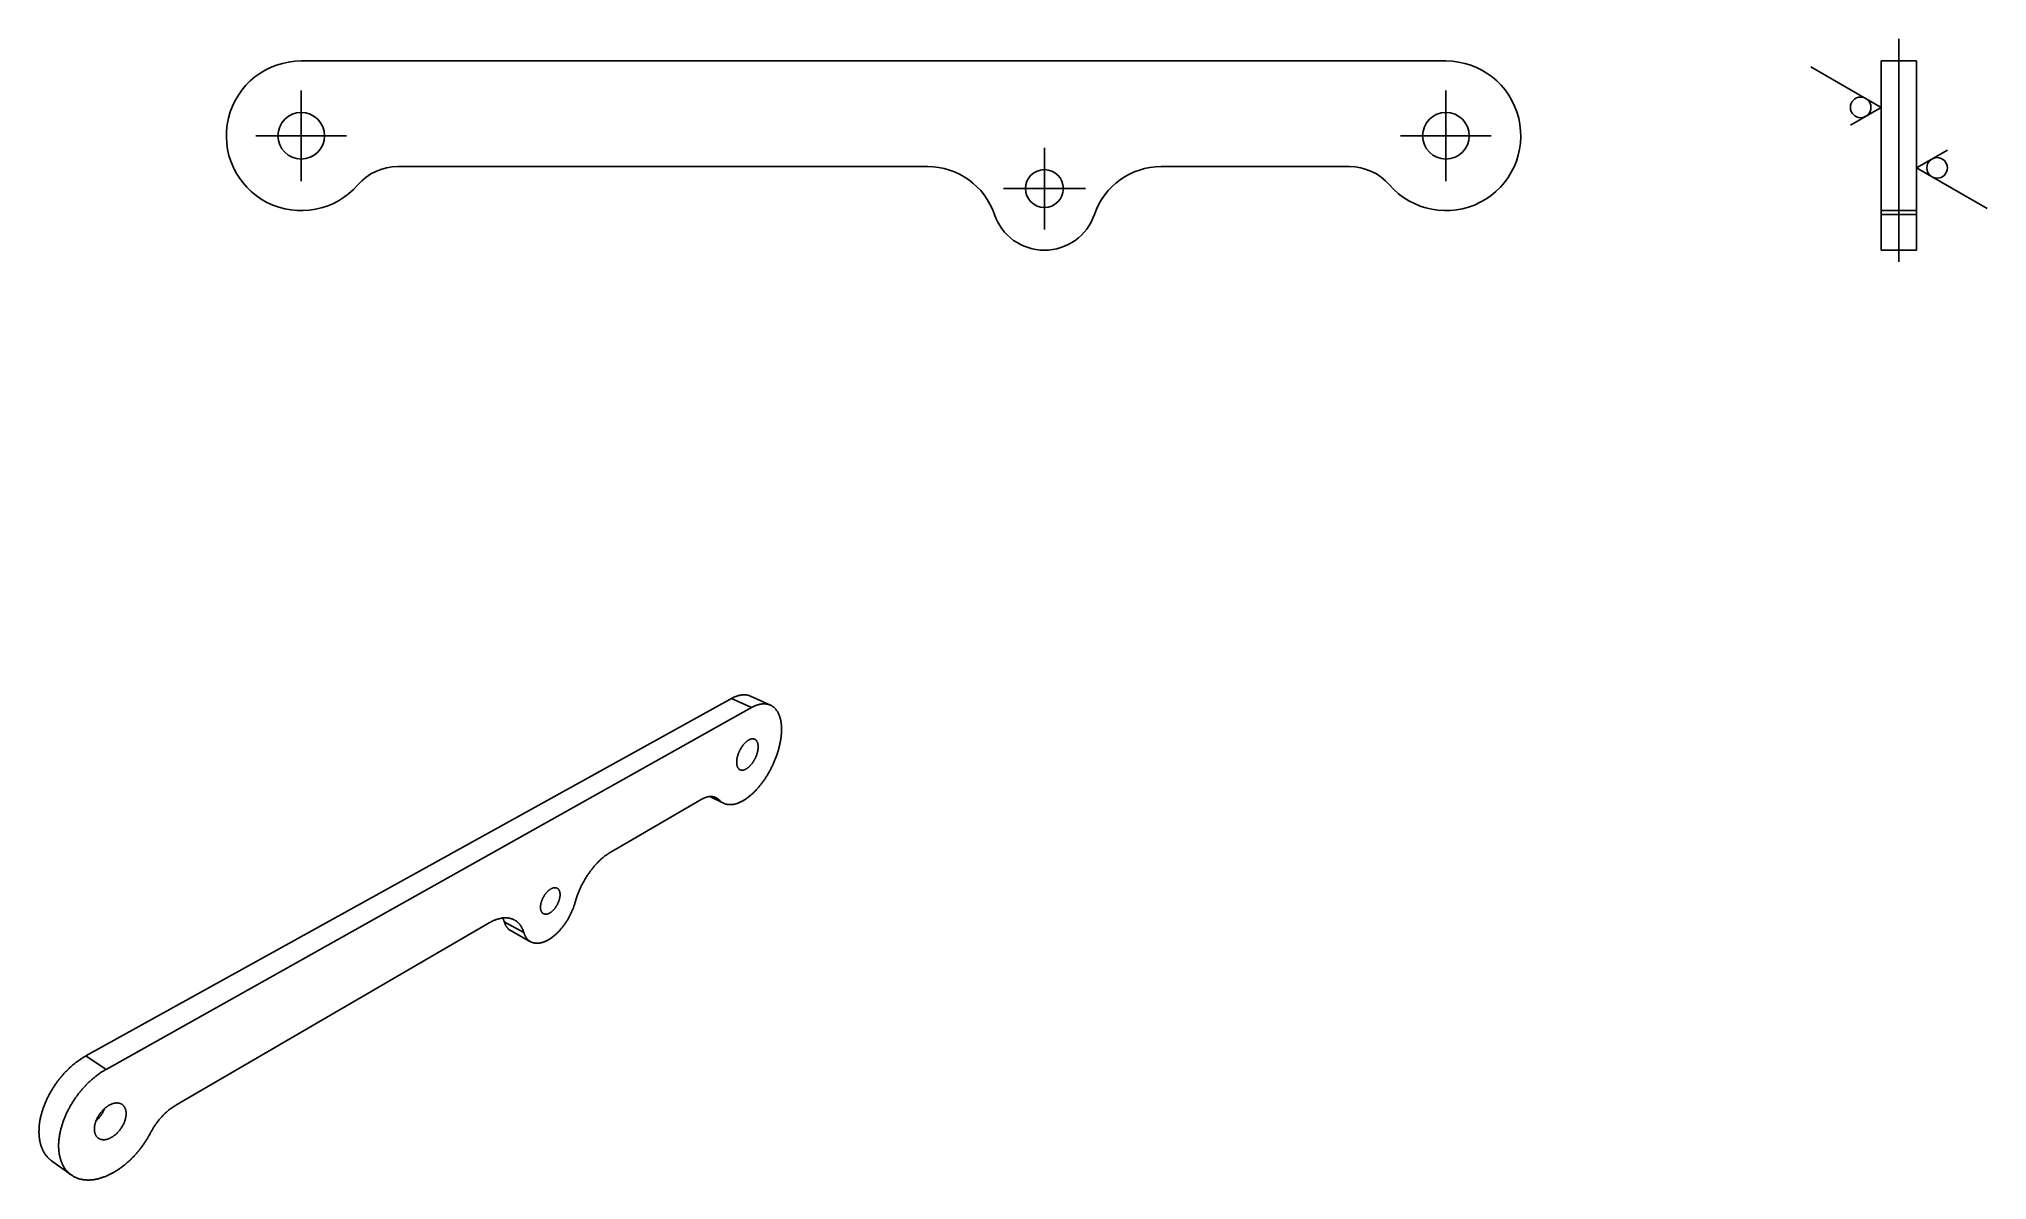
# Model space of a CAD drawing. Header units: millimetres. Extents: x 36 to 312, y 36 to 198.
import ezdxf

# ---------------------------------------------------------------- set-up
doc = ezdxf.new("R2010")
doc.units = ezdxf.units.MM
doc.layers.add('geometry', color=8, linetype='Continuous')

msp = doc.modelspace()

# ---------------------------------------------------------------- linework, layer by layer
at = {"layer": 'geometry', "linetype": 'Continuous'}
for points in [[(299.8, 197.53), (299.8, 165.9)], [(235.5, 194.4), (73, 194.4)], [(297.29, 187.81), (287.29, 193.58)], [(297.3, 194.4), (297.3, 173.15)], [(297.3, 194.4), (302.3, 194.4)], [(302.3, 173.15), (302.3, 194.4)], [(73, 190.21), (73, 177.34)], [(235.5, 190.21), (235.5, 177.34)], [(292.91, 185.28), (297.29, 187.81)], [(79.44, 183.78), (66.57, 183.78)], [(241.94, 183.78), (229.07, 183.78)], [(178.5, 182.09), (178.5, 170.46)], [(306.69, 181.75), (302.31, 179.22)], [(86.7, 179.4), (161.93, 179.4)], [(195.07, 179.4), (221.81, 179.4)], [(302.31, 179.22), (312.31, 173.45)], [(184.32, 176.28), (172.69, 176.28)], [(297.3, 172.62), (297.3, 173.15)], [(297.3, 173.15), (302.3, 173.15)], [(297.3, 172.62), (297.3, 167.53)], [(297.3, 172.62), (302.3, 172.62)], [(302.3, 173.15), (302.3, 172.62)], [(302.3, 167.53), (302.3, 172.62)], [(297.3, 167.53), (302.3, 167.53)], [(42.45, 53.14), (134.08, 103.88)], [(136.91, 102.59), (45.29, 51.22)], [(134.08, 103.88), (136.91, 102.59)], [(136.79, 104.22), (139.61, 102.94)], [(116.85, 82.02), (129.79, 89.54)], [(130.99, 89.96), (132.93, 89.02)], [(131.32, 89.97), (132.3, 89.49)], [(55.2, 46.13), (99.68, 72.02)], [(101.81, 72.19), (104.6, 70.66)], [(102.79, 70.89), (105.56, 69.35)], [(42.45, 53.14), (45.29, 51.22)], [(37.57, 38.23), (40.35, 36.24)]]:
    msp.add_lwpolyline(points, dxfattribs=at)
for points in [[(73, 194.4, 1.555678), (81.03, 176.81)], [(227.48, 176.81, 1.555678), (235.5, 194.4)], [(86.7, 179.4, 0.217429), (81.03, 176.81)], [(171.4, 172.62, 0.321309), (161.93, 179.4)], [(195.07, 179.4, 0.321309), (185.61, 172.62)], [(227.48, 176.81, 0.217429), (221.81, 179.4)], [(171.4, 172.62, 0.716599), (185.61, 172.62)], [(134.08, 103.88, -0.009599), (134.29, 103.99)], [(134.29, 103.99, -0.017381), (134.41, 104.05)], [(134.41, 104.05, -0.001363), (134.7, 104.17)], [(134.7, 104.17, -0.009582), (134.74, 104.19)], [(134.74, 104.19, -0.011045), (134.9, 104.24)], [(134.9, 104.24, -0.01056), (135.06, 104.29)], [(135.06, 104.29, -0.01215), (135.22, 104.33)], [(135.22, 104.33, -0.01164), (135.38, 104.36)], [(135.38, 104.36, -0.0133), (135.53, 104.38)], [(135.53, 104.38, -0.01279), (135.69, 104.4)], [(135.69, 104.4, -0.014422), (135.83, 104.41)], [(135.83, 104.41, -0.013951), (135.98, 104.4)], [(135.98, 104.4, -0.015418), (136.12, 104.39)], [(136.12, 104.39, -0.01503), (136.26, 104.37)], [(136.26, 104.37, -0.01617), (136.31, 104.36)], [(136.31, 104.36, -0.003639), (136.53, 104.31)], [(136.53, 104.31, -0.028845), (136.63, 104.28)], [(136.63, 104.28, -0.016109), (136.79, 104.22)], [(137.12, 102.7, 0.009317), (136.91, 102.59)], [(137.24, 102.76, 0.016908), (137.12, 102.7)], [(137.52, 102.88, 0.001287), (137.24, 102.76)], [(137.56, 102.9, 0.009299), (137.52, 102.88)], [(137.71, 102.95, 0.010715), (137.56, 102.9)], [(137.87, 103, 0.010244), (137.71, 102.95)], [(138.02, 103.04, 0.01179), (137.87, 103)], [(138.18, 103.08, 0.01129), (138.02, 103.04)], [(138.33, 103.1, 0.012917), (138.18, 103.08)], [(138.48, 103.12, 0.012412), (138.33, 103.1)], [(138.62, 103.13, 0.014033), (138.48, 103.12)], [(138.77, 103.13, 0.013557), (138.62, 103.13)], [(138.9, 103.12, 0.015047), (138.77, 103.13)], [(139.04, 103.1, 0.014643), (138.9, 103.12)], [(139.18, 103.08, 0.015847), (139.04, 103.1)], [(139.31, 103.05, 0.015561), (139.18, 103.08)], [(139.43, 103.01, 0.016322), (139.31, 103.05)], [(139.56, 102.96, 0.016193), (139.43, 103.01)], [(139.68, 102.91, 0.016395), (139.56, 102.96)], [(139.8, 102.85, 0.016443), (139.68, 102.91)], [(139.91, 102.78, 0.016051), (139.8, 102.85)], [(140.02, 102.7, 0.016272), (139.91, 102.78)], [(140.12, 102.61, 0.015344), (140.02, 102.7)], [(140.22, 102.52, 0.015711), (140.12, 102.61)], [(140.32, 102.42, 0.014376), (140.22, 102.52)], [(140.4, 102.32, 0.014848), (140.32, 102.42)], [(140.49, 102.2, 0.013267), (140.4, 102.32)], [(140.57, 102.08, 0.013797), (140.49, 102.2)], [(140.65, 101.95, 0.01212), (140.57, 102.08)], [(140.72, 101.82, 0.012666), (140.65, 101.95)], [(140.79, 101.68, 0.011011), (140.72, 101.82)], [(140.85, 101.53, 0.011542), (140.79, 101.68)], [(140.91, 101.38, 0.009985), (140.85, 101.53)], [(140.96, 101.22, 0.01048), (140.91, 101.38)], [(141.01, 101.05, 0.009064), (140.96, 101.22)], [(141.05, 100.89, 0.009511), (141.01, 101.05)], [(141.08, 100.71, 0.008252), (141.05, 100.89)], [(141.11, 100.54, 0.008649), (141.08, 100.71)], [(141.14, 100.35, 0.007545), (141.11, 100.54)], [(141.16, 100.16, 0.007893), (141.14, 100.35)], [(141.17, 99.96, 0.006936), (141.16, 100.16)], [(141.18, 99.77, 0.007238), (141.17, 99.96)], [(141.19, 99.56, 0.006415), (141.18, 99.77)], [(141.19, 99.36, 0.006674), (141.19, 99.56)], [(135.38, 96.73, -0.007836), (135.45, 96.86)], [(135.45, 96.86, -0.007706), (135.52, 96.98)], [(135.52, 96.98, -0.008223), (135.6, 97.09)], [(135.6, 97.09, -0.008), (135.68, 97.2)], [(135.68, 97.2, -0.008813), (135.76, 97.31)], [(135.76, 97.31, -0.008482), (135.85, 97.41)], [(135.85, 97.41, -0.009648), (135.93, 97.5)], [(135.93, 97.5, -0.009187), (136.02, 97.6)], [(136.02, 97.6, -0.010788), (136.11, 97.68)], [(136.11, 97.68, -0.010169), (136.2, 97.76)], [(136.2, 97.76, -0.012314), (136.29, 97.83)], [(136.29, 97.83, -0.011501), (136.38, 97.9)], [(136.38, 97.9, -0.01432), (136.47, 97.96)], [(136.47, 97.96, -0.013286), (136.57, 98.01)], [(136.57, 98.01, -0.016896), (136.65, 98.05)], [(136.65, 98.05, -0.01564), (136.74, 98.09)], [(136.74, 98.09, -0.02006), (136.82, 98.12)], [(136.82, 98.12, -0.018654), (136.91, 98.14)], [(136.91, 98.14, -0.023622), (136.99, 98.16)], [(136.99, 98.16, -0.022257), (137.08, 98.16)], [(137.08, 98.16, -0.026991), (137.15, 98.16)], [(137.15, 98.16, -0.025961), (137.23, 98.15)], [(137.23, 98.15, -0.029145), (137.3, 98.13)], [(137.3, 98.13, -0.028717), (137.37, 98.1)], [(137.37, 98.1, -0.029115), (137.44, 98.07)], [(137.44, 98.07, -0.029404), (137.5, 98.03)], [(137.5, 98.03, -0.026833), (137.56, 97.98)], [(137.56, 97.98, -0.027769), (137.61, 97.93)], [(137.61, 97.93, -0.023265), (137.66, 97.86)], [(137.66, 97.86, -0.024612), (137.7, 97.79)], [(137.7, 97.79, -0.019563), (137.74, 97.71)], [(137.74, 97.71, -0.021017), (137.77, 97.64)], [(137.77, 97.64, -0.016369), (137.8, 97.54)], [(137.8, 97.54, -0.017706), (137.82, 97.46)], [(137.82, 97.46, -0.013839), (137.84, 97.35)], [(137.84, 97.35, -0.014959), (137.86, 97.25)], [(137.86, 96.8, -0.009043), (137.84, 96.63)], [(137.86, 97.25, -0.01191), (137.86, 97.22)], [(137.86, 97.22, -0.002119), (137.87, 97.03)], [(137.87, 96.95, -0.012018), (137.86, 96.8)], [(137.87, 97.03, -0.021144), (137.87, 96.95)], [(140.77, 96.68, 0.004694), (140.83, 96.91)], [(140.83, 96.91, 0.004603), (140.89, 97.14)], [(140.89, 97.14, 0.004896), (140.94, 97.37)], [(140.94, 97.37, 0.004785), (140.99, 97.61)], [(140.99, 97.61, 0.005141), (141.03, 97.83)], [(141.03, 97.83, 0.005007), (141.07, 98.06)], [(141.07, 98.06, 0.005434), (141.1, 98.28)], [(141.1, 98.28, 0.005274), (141.13, 98.51)], [(141.13, 98.51, 0.005781), (141.15, 98.72)], [(141.15, 98.72, 0.005593), (141.17, 98.94)], [(141.17, 98.94, 0.006192), (141.18, 99.15)], [(141.18, 99.15, 0.00597), (141.19, 99.36)], [(134.82, 94.93, -0.01003), (134.83, 95.06)], [(134.82, 94.82, -0.012097), (134.82, 94.93)], [(134.82, 94.7, -0.011313), (134.82, 94.82)], [(134.83, 94.6, -0.014035), (134.82, 94.7)], [(134.83, 95.06, -0.010626), (134.84, 95.17)], [(134.84, 94.49, -0.013033), (134.83, 94.6)], [(134.84, 95.17, -0.009087), (134.86, 95.3)], [(134.86, 94.4, -0.016532), (134.84, 94.49)], [(134.86, 95.3, -0.009528), (134.88, 95.43)], [(134.89, 94.3, -0.015306), (134.86, 94.4)], [(134.88, 95.43, -0.008412), (134.91, 95.56)], [(134.91, 94.21, -0.01962), (134.89, 94.3)], [(134.91, 95.56, -0.008727), (134.94, 95.69)], [(134.95, 94.13, -0.01823), (134.91, 94.21)], [(134.94, 95.69, -0.007955), (134.98, 95.83)], [(134.99, 94.06, -0.023144), (134.95, 94.13)], [(134.98, 95.83, -0.008164), (135.02, 95.96)], [(135.03, 93.99, -0.021765), (134.99, 94.06)], [(135.02, 95.96, -0.007682), (135.07, 96.09)], [(135.07, 96.09, -0.0078), (135.12, 96.22)], [(135.12, 96.22, -0.007575), (135.18, 96.35)], [(135.18, 96.35, -0.007609), (135.24, 96.48)], [(135.24, 96.48, -0.007625), (135.31, 96.61)], [(135.31, 96.61, -0.007579), (135.38, 96.73)], [(136.4, 94.03, -0.013043), (136.31, 93.97)], [(136.49, 94.11, -0.010626), (136.4, 94.03)], [(136.58, 94.18, -0.011332), (136.49, 94.11)], [(136.67, 94.27, -0.009511), (136.58, 94.18)], [(136.75, 94.36, -0.010042), (136.67, 94.27)], [(136.84, 94.46, -0.008697), (136.75, 94.36)], [(136.92, 94.56, -0.009086), (136.84, 94.46)], [(137.01, 94.66, -0.008124), (136.92, 94.56)], [(137.08, 94.77, -0.008396), (137.01, 94.66)], [(137.16, 94.89, -0.007749), (137.08, 94.77)], [(137.24, 95, -0.007922), (137.16, 94.89)], [(137.31, 95.13, -0.007545), (137.24, 95)], [(137.37, 95.25, -0.007631), (137.31, 95.13)], [(137.44, 95.38, -0.007499), (137.37, 95.25)], [(137.5, 95.5, -0.007503), (137.44, 95.38)], [(137.56, 95.63, -0.007606), (137.5, 95.5)], [(137.61, 95.77, -0.007529), (137.56, 95.63)], [(137.66, 95.89, -0.007875), (137.61, 95.77)], [(137.7, 96.03, -0.007712), (137.66, 95.89)], [(137.74, 96.16, -0.008323), (137.7, 96.03)], [(137.77, 96.29, -0.008063), (137.74, 96.16)], [(137.78, 96.32, -0.008984), (137.77, 96.29)], [(137.82, 96.55, -0.001232), (137.78, 96.32)], [(137.84, 96.63, -0.017281), (137.82, 96.55)], [(139.67, 93.89, 0.004181), (139.78, 94.12)], [(139.78, 94.12, 0.004184), (139.89, 94.35)], [(139.89, 94.35, 0.004194), (140, 94.58)], [(140, 94.58, 0.004183), (140.1, 94.81)], [(140.1, 94.81, 0.004235), (140.2, 95.04)], [(140.2, 95.04, 0.004209), (140.29, 95.27)], [(140.29, 95.27, 0.004303), (140.38, 95.5)], [(140.38, 95.5, 0.004263), (140.47, 95.74)], [(140.47, 95.74, 0.004401), (140.55, 95.97)], [(140.55, 95.97, 0.004345), (140.63, 96.21)], [(140.63, 96.21, 0.00453), (140.7, 96.44)], [(140.7, 96.44, 0.004458), (140.77, 96.68)], [(135.08, 93.93, -0.026575), (135.03, 93.99)], [(135.14, 93.87, -0.02549), (135.08, 93.93)], [(135.19, 93.82, -0.028937), (135.14, 93.87)], [(135.26, 93.78, -0.028424), (135.19, 93.82)], [(135.32, 93.75, -0.029212), (135.26, 93.78)], [(135.39, 93.73, -0.029409), (135.32, 93.75)], [(135.47, 93.71, -0.027186), (135.39, 93.73)], [(135.54, 93.7, -0.028047), (135.47, 93.71)], [(135.62, 93.7, -0.023725), (135.54, 93.7)], [(135.7, 93.71, -0.025032), (135.62, 93.7)], [(135.78, 93.72, -0.020003), (135.7, 93.71)], [(135.86, 93.74, -0.021453), (135.78, 93.72)], [(135.96, 93.78, -0.016735), (135.86, 93.74)], [(136.04, 93.81, -0.018091), (135.96, 93.78)], [(136.13, 93.86, -0.014127), (136.04, 93.81)], [(136.22, 93.91, -0.015273), (136.13, 93.86)], [(136.31, 93.97, -0.012129), (136.22, 93.91)], [(137.9, 91.25, 0.005018), (138.05, 91.43)], [(138.05, 91.43, 0.004695), (138.2, 91.61)], [(138.2, 91.61, 0.004794), (138.35, 91.8)], [(138.35, 91.8, 0.004531), (138.49, 91.99)], [(138.49, 91.99, 0.004611), (138.63, 92.19)], [(138.63, 92.19, 0.004402), (138.77, 92.39)], [(138.77, 92.39, 0.004464), (138.91, 92.59)], [(138.91, 92.59, 0.004304), (139.04, 92.81)], [(139.04, 92.81, 0.00435), (139.17, 93.02)], [(139.17, 93.02, 0.004235), (139.3, 93.23)], [(139.3, 93.23, 0.004267), (139.43, 93.45)], [(139.43, 93.45, 0.004195), (139.55, 93.67)], [(139.55, 93.67, 0.004211), (139.67, 93.89)], [(129.79, 89.54, -0.010471), (129.96, 89.64)], [(129.96, 89.64, -0.018774), (130.06, 89.69)], [(130.06, 89.69, -0.001612), (130.29, 89.79)], [(130.29, 89.79, -0.010443), (130.33, 89.8)], [(130.33, 89.8, -0.012288), (130.45, 89.85)], [(130.45, 89.85, -0.011669), (130.59, 89.89)], [(130.59, 89.89, -0.013718), (130.71, 89.92)], [(130.71, 89.92, -0.013058), (130.84, 89.95)], [(130.84, 89.95, -0.015225), (130.96, 89.96)], [(130.96, 89.96, -0.014566), (131.09, 89.97)], [(131.09, 89.97, -0.016692), (131.21, 89.97)], [(131.21, 89.97, -0.016096), (131.33, 89.97)], [(131.33, 89.97, -0.017944), (131.44, 89.95)], [(131.44, 89.95, -0.017486), (131.55, 89.93)], [(131.55, 89.93, -0.018777), (131.66, 89.9)], [(131.66, 89.9, -0.018529), (131.76, 89.86)], [(131.76, 89.86, -0.019023), (131.86, 89.82)], [(131.86, 89.82, -0.019028), (131.96, 89.77)], [(131.96, 89.77, -0.01862), (132, 89.74)], [(132, 89.74, -0.004666), (132.14, 89.64)], [(132.14, 89.64, -0.031874), (132.2, 89.59)], [(132.2, 89.59, -0.018463), (132.3, 89.49)], [(132.3, 89.49, 0.015747), (132.43, 89.37)], [(132.43, 89.37, 0.027666), (132.5, 89.3)], [(132.5, 89.3, 0.003459), (132.68, 89.17)], [(132.68, 89.17, 0.015846), (132.71, 89.14)], [(132.71, 89.14, 0.016334), (132.83, 89.08)], [(132.83, 89.08, 0.016292), (132.94, 89.02)], [(132.94, 89.02, 0.016202), (133.07, 88.96)], [(133.07, 88.96, 0.016334), (133.19, 88.92)], [(133.19, 88.92, 0.015676), (133.32, 88.88)], [(133.32, 88.88, 0.015969), (133.45, 88.85)], [(133.45, 88.85, 0.014837), (133.58, 88.83)], [(133.58, 88.83, 0.015256), (133.72, 88.82)], [(133.72, 88.82, 0.013798), (133.86, 88.81)], [(133.86, 88.81, 0.014297), (134, 88.82)], [(134, 88.82, 0.012671), (134.15, 88.83)], [(134.15, 88.83, 0.013207), (134.29, 88.84)], [(134.29, 88.84, 0.011546), (134.44, 88.87)], [(134.44, 88.87, 0.012081), (134.59, 88.9)], [(134.59, 88.9, 0.010482), (134.74, 88.95)], [(134.74, 88.95, 0.010991), (134.89, 88.99)], [(134.89, 88.99, 0.009512), (135.05, 89.05)], [(135.05, 89.05, 0.00998), (135.2, 89.11)], [(135.2, 89.11, 0.008649), (135.37, 89.19)], [(135.37, 89.19, 0.009068), (135.52, 89.26)], [(135.52, 89.26, 0.007893), (135.69, 89.35)], [(135.69, 89.35, 0.008262), (135.84, 89.44)], [(135.84, 89.44, 0.007238), (136.01, 89.55)], [(136.01, 89.55, 0.007559), (136.16, 89.65)], [(136.16, 89.65, 0.006674), (136.33, 89.77)], [(136.33, 89.77, 0.006952), (136.48, 89.89)], [(136.48, 89.89, 0.006192), (136.65, 90.02)], [(136.65, 90.02, 0.00643), (136.8, 90.15)], [(136.8, 90.15, 0.005782), (136.97, 90.29)], [(136.97, 90.29, 0.005985), (137.12, 90.43)], [(137.12, 90.43, 0.005434), (137.28, 90.59)], [(137.28, 90.59, 0.005607), (137.44, 90.74)], [(137.44, 90.74, 0.005142), (137.6, 90.91)], [(137.6, 90.91, 0.005286), (137.75, 91.07)], [(137.75, 91.07, 0.004897), (137.9, 91.25)], [(114.61, 80.08, -0.005088), (114.76, 80.25)], [(114.76, 80.25, -0.004988), (114.92, 80.42)], [(114.92, 80.42, -0.005324), (115.07, 80.58)], [(115.07, 80.58, -0.005203), (115.23, 80.75)], [(115.23, 80.75, -0.005606), (115.39, 80.9)], [(115.39, 80.9, -0.005462), (115.55, 81.05)], [(115.55, 81.05, -0.005939), (115.71, 81.19)], [(115.71, 81.19, -0.00577), (115.87, 81.33)], [(115.87, 81.33, -0.006331), (116.03, 81.46)], [(116.03, 81.46, -0.006133), (116.2, 81.58)], [(116.2, 81.58, -0.006788), (116.23, 81.6)], [(116.23, 81.6, -0.000706), (116.53, 81.81)], [(116.53, 81.81, -0.013169), (116.64, 81.88)], [(116.64, 81.88, -0.006806), (116.85, 82.02)], [(112.75, 77.23, -0.00442), (112.86, 77.45)], [(112.86, 77.45, -0.004426), (112.98, 77.67)], [(112.98, 77.67, -0.004425), (113.1, 77.89)], [(113.1, 77.89, -0.004419), (113.22, 78.1)], [(113.22, 78.1, -0.004459), (113.34, 78.31)], [(113.34, 78.31, -0.004438), (113.47, 78.52)], [(113.47, 78.52, -0.004521), (113.6, 78.73)], [(113.6, 78.73, -0.004486), (113.74, 78.93)], [(113.74, 78.93, -0.004613), (113.88, 79.13)], [(113.88, 79.13, -0.004563), (114.02, 79.33)], [(114.02, 79.33, -0.004736), (114.16, 79.52)], [(114.16, 79.52, -0.004671), (114.31, 79.71)], [(114.31, 79.71, -0.004893), (114.45, 79.89)], [(114.45, 79.89, -0.004812), (114.61, 80.08)], [(107.01, 74.65, -0.009748), (107.03, 74.76)], [(107.03, 74.76, -0.010173), (107.05, 74.87)], [(107.05, 74.87, -0.009104), (107.09, 74.99)], [(107.09, 74.99, -0.009401), (107.12, 75.11)], [(107.12, 75.11, -0.008686), (107.17, 75.22)], [(107.17, 75.22, -0.008873), (107.21, 75.34)], [(107.21, 75.34, -0.008467), (107.26, 75.45)], [(107.26, 75.45, -0.008556), (107.32, 75.57)], [(107.32, 75.57, -0.00843), (107.37, 75.68)], [(107.37, 75.68, -0.008426), (107.44, 75.79)], [(107.44, 75.79, -0.008572), (107.5, 75.9)], [(107.5, 75.9, -0.008476), (107.57, 76)], [(107.57, 76, -0.008904), (107.64, 76.1)], [(107.64, 76.1, -0.008709), (107.72, 76.2)], [(107.72, 76.2, -0.009447), (107.8, 76.29)], [(107.8, 76.29, -0.009141), (107.88, 76.39)], [(107.88, 76.39, -0.010238), (107.96, 76.47)], [(107.96, 76.47, -0.009802), (108.04, 76.55)], [(108.04, 76.55, -0.01133), (108.12, 76.62)], [(108.12, 76.62, -0.01074), (108.21, 76.69)], [(108.21, 76.69, -0.012792), (108.29, 76.75)], [(108.29, 76.75, -0.012019), (108.38, 76.81)], [(108.38, 76.81, -0.014702), (108.46, 76.86)], [(108.46, 76.86, -0.013727), (108.55, 76.9)], [(108.55, 76.9, -0.017127), (108.63, 76.94)], [(108.63, 76.94, -0.015955), (108.72, 76.97)], [(108.72, 76.97, -0.020056), (108.8, 76.99)], [(108.8, 76.99, -0.018762), (108.88, 77.01)], [(108.88, 77.01, -0.023292), (108.96, 77.02)], [(108.96, 77.02, -0.022047), (109.04, 77.02)], [(109.04, 77.02, -0.026305), (109.11, 77.01)], [(109.11, 77.01, -0.025362), (109.18, 77)], [(109.18, 77, -0.028228), (109.25, 76.98)], [(109.25, 76.98, -0.027821), (109.31, 76.95)], [(109.31, 76.95, -0.028263), (109.37, 76.92)], [(109.4, 74.71, -0.008394), (109.34, 74.6)], [(109.37, 76.92, -0.028499), (109.43, 76.88)], [(109.45, 74.82, -0.008351), (109.4, 74.71)], [(109.43, 76.88, -0.02633), (109.48, 76.83)], [(109.5, 74.93, -0.008612), (109.45, 74.82)], [(109.48, 76.83, -0.027154), (109.53, 76.78)], [(109.55, 75.05, -0.008475), (109.5, 74.93)], [(109.53, 76.78, -0.023193), (109.57, 76.72)], [(109.59, 75.16, -0.009024), (109.55, 75.05)], [(109.57, 76.72, -0.024403), (109.61, 76.65)], [(109.63, 75.28, -0.008783), (109.59, 75.16)], [(109.61, 76.65, -0.019823), (109.65, 76.58)], [(109.66, 75.39, -0.009656), (109.63, 75.28)], [(109.65, 76.58, -0.021157), (109.68, 76.5)], [(109.69, 75.51, -0.009297), (109.66, 75.39)], [(109.68, 76.5, -0.016828), (109.7, 76.42)], [(109.73, 75.73, -0.001681), (109.69, 75.54)], [(109.69, 75.54, -0.010551), (109.69, 75.51)], [(109.7, 76.42, -0.01808), (109.72, 76.34)], [(109.72, 76.34, -0.014402), (109.72, 76.3)], [(109.72, 76.3, -0.003011), (109.74, 76.15)], [(109.74, 75.81, -0.020143), (109.73, 75.73)], [(109.74, 76.15, -0.024984), (109.75, 76.07)], [(109.75, 76.07, -0.014489), (109.74, 75.95)], [(109.74, 75.95, -0.010627), (109.74, 75.81)], [(111.78, 74.57, 0.010843), (111.82, 74.71)], [(111.82, 74.71, 0.005614), (111.9, 74.98)], [(111.9, 74.98, -0.004754), (111.98, 75.27)], [(111.98, 75.27, -0.009236), (112.03, 75.43)], [(112.03, 75.43, -0.00035), (112.17, 75.85)], [(112.17, 75.85, -0.004746), (112.18, 75.88)], [(112.18, 75.88, -0.004571), (112.27, 76.11)], [(112.27, 76.11, -0.00462), (112.36, 76.33)], [(112.36, 76.33, -0.004491), (112.45, 76.56)], [(112.45, 76.56, -0.004526), (112.55, 76.78)], [(112.55, 76.78, -0.004441), (112.65, 77.01)], [(112.65, 77.01, -0.004462), (112.75, 77.23)], [(99.68, 72.02, -0.007473), (99.9, 72.14)], [(99.9, 72.14, -0.013835), (100.02, 72.2)], [(100.02, 72.2, -0.000841), (100.32, 72.35)], [(100.32, 72.35, -0.00746), (100.35, 72.36)], [(100.35, 72.36, -0.008327), (100.51, 72.43)], [(100.51, 72.43, -0.008034), (100.68, 72.49)], [(100.68, 72.49, -0.008994), (100.84, 72.54)], [(100.84, 72.54, -0.008673), (101, 72.59)], [(101, 72.59, -0.009719), (101.16, 72.63)], [(101.16, 72.63, -0.009376), (101.32, 72.67)], [(101.32, 72.67, -0.01049), (101.47, 72.7)], [(101.47, 72.7, -0.010132), (101.63, 72.72)], [(101.67, 72.59, 0.008851), (101.61, 72.72)], [(101.63, 72.72, -0.011282), (101.78, 72.73)], [(101.72, 72.46, 0.008851), (101.67, 72.59)], [(101.77, 72.33, 0.009142), (101.72, 72.46)], [(101.81, 72.19, 0.009142), (101.77, 72.33)], [(101.78, 72.73, -0.010924), (101.93, 72.74)], [(101.87, 72.03, -0.01171), (101.81, 72.19)], [(101.9, 71.94, -0.020928), (101.87, 72.03)], [(101.99, 71.75, -0.001989), (101.9, 71.94)], [(101.93, 72.74, -0.012063), (102.07, 72.74)], [(102.07, 72.74, -0.011723), (102.22, 72.73)], [(102.22, 72.73, -0.012785), (102.36, 72.72)], [(102.36, 72.72, -0.012485), (102.5, 72.7)], [(102.5, 72.7, -0.013393), (102.63, 72.67)], [(102.63, 72.67, -0.013157), (102.77, 72.64)], [(102.77, 72.64, -0.013829), (102.9, 72.6)], [(102.9, 72.6, -0.01368), (103.02, 72.55)], [(103.02, 72.55, -0.014047), (103.14, 72.5)], [(103.14, 72.5, -0.014002), (103.26, 72.44)], [(103.26, 72.44, -0.01402), (103.38, 72.37)], [(103.38, 72.37, -0.014084), (103.49, 72.3)], [(103.49, 72.3, -0.01375), (103.6, 72.22)], [(103.6, 72.22, -0.01392), (103.7, 72.13)], [(103.7, 72.13, -0.013268), (103.8, 72.04)], [(103.8, 72.04, -0.013527), (103.89, 71.94)], [(103.89, 71.94, -0.012623), (103.99, 71.84)], [(106.97, 74.32, -0.012674), (106.98, 74.43)], [(106.97, 74.22, -0.011916), (106.97, 74.32)], [(106.97, 74.12, -0.01455), (106.97, 74.22)], [(106.98, 74.02, -0.01359), (106.97, 74.12)], [(106.98, 74.43, -0.010664), (106.99, 74.54)], [(107, 73.93, -0.016935), (106.98, 74.02)], [(106.99, 74.54, -0.011241), (107.01, 74.65)], [(107.02, 73.84, -0.015778), (107, 73.93)], [(107.04, 73.77, -0.01983), (107.02, 73.84)], [(107.07, 73.69, -0.018542), (107.04, 73.77)], [(107.11, 73.62, -0.023055), (107.07, 73.69)], [(107.15, 73.55, -0.0218), (107.11, 73.62)], [(107.19, 73.49, -0.026106), (107.15, 73.55)], [(107.24, 73.44, -0.025134), (107.19, 73.49)], [(107.29, 73.39, -0.028134), (107.24, 73.44)], [(107.35, 73.35, -0.027684), (107.29, 73.39)], [(107.41, 73.32, -0.028317), (107.35, 73.35)], [(107.48, 73.29, -0.028507), (107.41, 73.32)], [(107.55, 73.27, -0.026509), (107.48, 73.29)], [(107.62, 73.26, -0.027295), (107.55, 73.27)], [(107.69, 73.26, -0.023427), (107.62, 73.26)], [(107.77, 73.26, -0.024617), (107.69, 73.26)], [(107.85, 73.27, -0.020052), (107.77, 73.26)], [(107.92, 73.28, -0.021383), (107.85, 73.27)], [(108.01, 73.31, -0.017021), (107.92, 73.28)], [(108.09, 73.34, -0.018283), (108.01, 73.31)], [(108.18, 73.38, -0.014555), (108.09, 73.34)], [(108.26, 73.42, -0.015636), (108.18, 73.38)], [(108.35, 73.47, -0.012641), (108.26, 73.42)], [(108.43, 73.53, -0.013513), (108.35, 73.47)], [(108.52, 73.59, -0.011193), (108.43, 73.53)], [(108.6, 73.66, -0.011869), (108.52, 73.59)], [(108.68, 73.73, -0.010118), (108.6, 73.66)], [(108.76, 73.81, -0.010626), (108.68, 73.73)], [(108.85, 73.9, -0.009343), (108.76, 73.81)], [(108.92, 73.98, -0.00971), (108.85, 73.9)], [(109, 74.08, -0.008813), (108.92, 73.98)], [(109.07, 74.17, -0.009061), (109, 74.08)], [(109.15, 74.28, -0.008491), (109.07, 74.17)], [(109.21, 74.38, -0.008635), (109.15, 74.28)], [(109.28, 74.49, -0.008355), (109.21, 74.38)], [(109.34, 74.6, -0.008403), (109.28, 74.49)], [(110.42, 71.86, 0.00532), (110.54, 72.04)], [(110.54, 72.04, 0.005371), (110.66, 72.22)], [(110.66, 72.22, 0.005256), (110.78, 72.41)], [(110.78, 72.41, 0.005283), (110.89, 72.6)], [(110.89, 72.6, 0.005235), (111, 72.79)], [(111, 72.79, 0.00524), (111.1, 72.98)], [(111.1, 72.98, 0.005258), (111.2, 73.18)], [(111.2, 73.18, 0.00524), (111.3, 73.37)], [(111.3, 73.37, 0.005326), (111.39, 73.57)], [(111.39, 73.57, 0.005285), (111.48, 73.77)], [(111.48, 73.77, 0.005439), (111.56, 73.97)], [(111.56, 73.97, 0.005374), (111.64, 74.17)], [(111.64, 74.17, 0.005601), (111.65, 74.2)], [(111.65, 74.2, 0.000484), (111.78, 74.57)], [(102.01, 71.71, -0.01172), (101.99, 71.75)], [(102.07, 71.61, -0.013184), (102.01, 71.71)], [(102.13, 71.5, -0.012739), (102.07, 71.61)], [(102.2, 71.41, -0.014142), (102.13, 71.5)], [(102.27, 71.31, -0.013741), (102.2, 71.41)], [(102.35, 71.23, -0.014965), (102.27, 71.31)], [(102.43, 71.15, -0.014644), (102.35, 71.23)], [(102.46, 71.12, -0.01556), (102.43, 71.15)], [(102.6, 71, -0.003387), (102.46, 71.12)], [(102.67, 70.96, -0.02782), (102.6, 71)], [(102.79, 70.89, -0.015503), (102.67, 70.96)], [(103.99, 71.84, -0.012951), (104.07, 71.73)], [(104.07, 71.73, -0.011876), (104.16, 71.61)], [(104.16, 71.61, -0.012246), (104.23, 71.49)], [(104.23, 71.49, -0.01108), (104.31, 71.36)], [(104.31, 71.36, -0.01147), (104.37, 71.24)], [(104.37, 71.24, -0.010282), (104.39, 71.2)], [(104.39, 71.2, -0.001559), (104.49, 70.96)], [(104.49, 70.96, -0.018629), (104.53, 70.85)], [(104.53, 70.85, -0.010279), (104.6, 70.66)], [(104.6, 70.66, 0.013209), (104.66, 70.48)], [(104.66, 70.48, 0.02328), (104.7, 70.38)], [(104.7, 70.38, 0.002499), (104.8, 70.17)], [(104.8, 70.17, 0.013229), (104.82, 70.13)], [(104.82, 70.13, 0.015083), (104.88, 70.01)], [(104.88, 70.01, 0.014536), (104.96, 69.9)], [(104.96, 69.9, 0.016267), (105.03, 69.8)], [(105.03, 69.8, 0.015798), (105.12, 69.7)], [(105.12, 69.7, 0.017209), (105.21, 69.61)], [(105.21, 69.61, 0.016876), (105.3, 69.53)], [(105.3, 69.53, 0.017762), (105.4, 69.46)], [(105.4, 69.46, 0.017614), (105.5, 69.39)], [(105.5, 69.39, 0.017825), (105.61, 69.33)], [(105.61, 69.33, 0.017887), (105.72, 69.28)], [(105.72, 69.28, 0.01738), (105.83, 69.23)], [(105.83, 69.23, 0.017646), (105.95, 69.2)], [(105.95, 69.2, 0.016506), (106.07, 69.17)], [(106.07, 69.17, 0.01694), (106.19, 69.15)], [(106.19, 69.15, 0.015346), (106.32, 69.13)], [(106.59, 69.13, 0.014656), (106.72, 69.14)], [(106.72, 69.14, 0.012755), (106.86, 69.16)], [(106.86, 69.16, 0.013361), (106.99, 69.19)], [(106.99, 69.19, 0.011532), (107.14, 69.22)], [(107.14, 69.22, 0.012108), (107.28, 69.26)], [(107.28, 69.26, 0.010429), (107.43, 69.31)], [(107.43, 69.31, 0.010954), (107.57, 69.37)], [(107.57, 69.37, 0.009461), (107.72, 69.43)], [(107.72, 69.43, 0.009926), (107.86, 69.5)], [(107.86, 69.5, 0.008628), (108.02, 69.58)], [(108.02, 69.58, 0.009031), (108.16, 69.67)], [(108.16, 69.67, 0.007919), (108.32, 69.76)], [(108.32, 69.76, 0.008264), (108.46, 69.86)], [(108.46, 69.86, 0.007322), (108.61, 69.97)], [(108.61, 69.97, 0.007614), (108.76, 70.08)], [(108.76, 70.08, 0.006823), (108.91, 70.2)], [(108.91, 70.2, 0.007068), (109.05, 70.32)], [(109.05, 70.32, 0.00641), (109.2, 70.46)], [(109.2, 70.46, 0.006613), (109.34, 70.59)], [(109.34, 70.59, 0.006073), (109.49, 70.73)], [(109.49, 70.73, 0.006239), (109.62, 70.88)], [(109.62, 70.88, 0.005802), (109.76, 71.03)], [(109.76, 71.03, 0.005935), (109.9, 71.19)], [(109.9, 71.19, 0.00559), (110.03, 71.35)], [(110.03, 71.35, 0.005693), (110.16, 71.52)], [(110.16, 71.52, 0.005431), (110.29, 71.69)], [(110.29, 71.69, 0.005507), (110.42, 71.86)], [(106.32, 69.13, 0.015893), (106.45, 69.13)], [(106.45, 69.13, 0.014054), (106.59, 69.13)], [(41.46, 52.52, -0.005066), (41.66, 52.65)], [(41.66, 52.65, -0.005328), (41.69, 52.67)], [(41.69, 52.67, -0.000438), (42.06, 52.91)], [(42.06, 52.91, -0.010337), (42.19, 52.99)], [(42.19, 52.99, -0.005334), (42.45, 53.14)], [(38.58, 49.73, -0.004389), (38.74, 49.94)], [(38.74, 49.94, -0.004428), (38.9, 50.14)], [(38.9, 50.14, -0.004412), (39.07, 50.33)], [(39.07, 50.33, -0.004476), (39.24, 50.53)], [(39.24, 50.53, -0.004452), (39.41, 50.72)], [(39.41, 50.72, -0.00454), (39.59, 50.9)], [(39.59, 50.9, -0.004508), (39.77, 51.08)], [(39.77, 51.08, -0.004622), (39.95, 51.26)], [(39.95, 51.26, -0.004582), (40.13, 51.43)], [(40.13, 51.43, -0.004723), (40.32, 51.6)], [(40.32, 51.6, -0.004674), (40.5, 51.77)], [(40.5, 51.77, -0.004843), (40.69, 51.93)], [(40.69, 51.93, -0.004784), (40.88, 52.08)], [(40.88, 52.08, -0.004983), (41.07, 52.23)], [(41.07, 52.23, -0.004914), (41.27, 52.38)], [(41.27, 52.38, -0.005144), (41.46, 52.52)], [(43.36, 49.85, 0.004585), (43.17, 49.69)], [(43.54, 50.01, 0.004754), (43.36, 49.85)], [(43.73, 50.17, 0.004696), (43.54, 50.01)], [(43.92, 50.32, 0.004893), (43.73, 50.17)], [(44.12, 50.46, 0.004825), (43.92, 50.32)], [(44.31, 50.6, 0.005054), (44.12, 50.46)], [(44.51, 50.74, 0.004976), (44.31, 50.6)], [(44.53, 50.76, 0.005237), (44.51, 50.74)], [(44.9, 50.99, 0.000424), (44.53, 50.76)], [(45.03, 51.07, 0.010168), (44.9, 50.99)], [(45.29, 51.22, 0.005242), (45.03, 51.07)], [(36.84, 46.87, -0.004554), (36.95, 47.11)], [(36.95, 47.11, -0.004593), (37.06, 47.33)], [(37.06, 47.33, -0.004486), (37.18, 47.56)], [(37.18, 47.56, -0.004517), (37.3, 47.79)], [(37.3, 47.79, -0.004435), (37.43, 48.01)], [(37.43, 48.01, -0.004459), (37.56, 48.23)], [(37.56, 48.23, -0.004402), (37.69, 48.46)], [(37.69, 48.46, -0.004417), (37.83, 48.67)], [(37.83, 48.67, -0.004384), (37.97, 48.89)], [(37.97, 48.89, -0.004391), (38.12, 49.11)], [(38.12, 49.11, -0.004383), (38.27, 49.32)], [(38.27, 49.32, -0.004382), (38.42, 49.53)], [(38.42, 49.53, -0.004397), (38.58, 49.73)], [(40.98, 47.21, 0.004293), (40.83, 46.99)], [(41.13, 47.42, 0.004288), (40.98, 47.21)], [(41.28, 47.63, 0.004287), (41.13, 47.42)], [(41.44, 47.83, 0.004305), (41.28, 47.63)], [(41.6, 48.03, 0.004296), (41.44, 47.83)], [(41.76, 48.23, 0.004337), (41.6, 48.03)], [(41.93, 48.43, 0.004321), (41.76, 48.23)], [(42.1, 48.62, 0.004386), (41.93, 48.43)], [(42.27, 48.81, 0.004362), (42.1, 48.62)], [(42.45, 48.99, 0.004451), (42.27, 48.81)], [(42.62, 49.17, 0.004419), (42.45, 48.99)], [(42.8, 49.35, 0.004534), (42.62, 49.17)], [(42.99, 49.52, 0.004493), (42.8, 49.35)], [(43.17, 49.69, 0.004634), (42.99, 49.52)], [(35.94, 44.11, -0.005367), (35.99, 44.34)], [(35.99, 44.34, -0.005466), (36.04, 44.56)], [(36.04, 44.56, -0.005178), (36.1, 44.8)], [(36.1, 44.8, -0.005266), (36.16, 45.02)], [(36.16, 45.02, -0.005012), (36.23, 45.26)], [(36.23, 45.26, -0.005089), (36.3, 45.49)], [(36.3, 45.49, -0.004867), (36.38, 45.72)], [(36.38, 45.72, -0.004934), (36.46, 45.95)], [(36.46, 45.95, -0.004743), (36.55, 46.18)], [(36.55, 46.18, -0.004801), (36.64, 46.41)], [(36.64, 46.41, -0.004639), (36.74, 46.65)], [(36.74, 46.65, -0.004688), (36.84, 46.87)], [(39.4, 44.3, 0.004622), (39.31, 44.07)], [(39.49, 44.53, 0.004677), (39.4, 44.3)], [(39.59, 44.76, 0.004523), (39.49, 44.53)], [(39.69, 44.99, 0.004569), (39.59, 44.76)], [(39.8, 45.22, 0.004443), (39.69, 44.99)], [(39.92, 45.44, 0.00448), (39.8, 45.22)], [(40.04, 45.67, 0.004379), (39.92, 45.44)], [(40.16, 45.9, 0.004409), (40.04, 45.67)], [(40.28, 46.12, 0.004333), (40.16, 45.9)], [(40.42, 46.34, 0.004354), (40.28, 46.12)], [(40.55, 46.56, 0.004302), (40.42, 46.34)], [(40.69, 46.78, 0.004316), (40.55, 46.56)], [(40.83, 46.99, 0.004287), (40.69, 46.78)], [(43.97, 44.13, -0.007802), (44.02, 44.26)], [(44.02, 44.26, -0.007921), (44.09, 44.38)], [(44.08, 44.13, 0.000874), (44.25, 44.3)], [(44.09, 44.38, -0.007634), (44.16, 44.51)], [(44.16, 44.51, -0.007707), (44.23, 44.63)], [(44.23, 44.63, -0.007556), (44.3, 44.75)], [(44.25, 44.3, 0.00758), (44.26, 44.32)], [(44.26, 44.32, 0.007353), (44.35, 44.42)], [(44.3, 44.75, -0.007585), (44.38, 44.87)], [(44.35, 44.42, 0.00741), (44.44, 44.53)], [(44.38, 44.87, -0.007565), (44.46, 44.98)], [(44.44, 44.53, 0.007303), (44.52, 44.64)], [(44.46, 44.98, -0.007551), (44.55, 45.1)], [(44.52, 44.64, 0.00732), (44.6, 44.74)], [(44.55, 45.1, -0.007661), (44.64, 45.2)], [(44.6, 44.74, 0.007329), (44.67, 44.86)], [(44.64, 45.2, -0.007603), (44.73, 45.31)], [(44.67, 44.86, 0.007307), (44.75, 44.97)], [(44.73, 45.31, -0.007848), (44.83, 45.41)], [(44.75, 44.97, 0.007432), (44.82, 45.08)], [(44.82, 45.08, 0.00737), (44.88, 45.2)], [(44.83, 45.41, -0.007744), (44.93, 45.51)], [(44.88, 45.2, 0.007616), (44.89, 45.23)], [(44.89, 45.23, 0.000883), (45, 45.44)], [(44.93, 45.51, -0.00813), (45.02, 45.61)], [(45, 45.44, 0.014514), (45.04, 45.52)], [(45.02, 45.61, -0.007978), (45.13, 45.7)], [(45.04, 45.52, 0.007637), (45.1, 45.68)], [(45.13, 45.7, -0.008517), (45.23, 45.79)], [(45.23, 45.79, -0.008313), (45.34, 45.87)], [(45.34, 45.87, -0.009019), (45.44, 45.95)], [(45.44, 45.95, -0.008757), (45.55, 46.02)], [(45.55, 46.02, -0.00965), (45.66, 46.09)], [(45.66, 46.09, -0.009325), (45.77, 46.15)], [(45.77, 46.15, -0.010422), (45.87, 46.21)], [(45.87, 46.21, -0.01003), (45.99, 46.26)], [(45.99, 46.26, -0.011349), (46.09, 46.3)], [(46.09, 46.3, -0.010886), (46.2, 46.34)], [(46.2, 46.34, -0.012435), (46.31, 46.38)], [(46.31, 46.38, -0.011904), (46.42, 46.41)], [(46.42, 46.41, -0.013671), (46.52, 46.43)], [(46.52, 46.43, -0.013085), (46.63, 46.44)], [(46.63, 46.44, -0.015021), (46.73, 46.45)], [(46.73, 46.45, -0.014408), (46.83, 46.46)], [(46.83, 46.46, -0.016411), (46.93, 46.46)], [(46.93, 46.46, -0.015814), (47.02, 46.45)], [(47.02, 46.45, -0.017717), (47.11, 46.43)], [(47.11, 46.43, -0.017197), (47.21, 46.41)], [(47.21, 46.41, -0.018769), (47.29, 46.38)], [(47.29, 46.38, -0.018394), (47.38, 46.35)], [(47.38, 46.35, -0.019392), (47.46, 46.31)], [(47.46, 46.31, -0.01922), (47.53, 46.27)], [(47.53, 46.27, -0.019459), (47.61, 46.22)], [(47.61, 46.22, -0.01952), (47.67, 46.16)], [(47.67, 46.16, -0.01895), (47.74, 46.1)], [(47.74, 46.1, -0.019237), (47.8, 46.04)], [(47.8, 46.04, -0.017965), (47.85, 45.96)], [(47.85, 45.96, -0.018433), (47.9, 45.89)], [(47.9, 45.89, -0.016676), (47.95, 45.81)], [(47.95, 45.81, -0.017262), (47.99, 45.72)], [(47.99, 45.72, -0.015267), (48.03, 45.63)], [(48.03, 45.63, -0.015904), (48.06, 45.54)], [(48.07, 44.3, -0.009371), (48.04, 44.18)], [(48.06, 45.54, -0.01388), (48.07, 45.51)], [(48.07, 45.51, -0.002758), (48.11, 45.34)], [(48.09, 44.43, -0.009057), (48.07, 44.3)], [(48.11, 44.55, -0.010096), (48.09, 44.43)], [(48.11, 45.34, -0.02436), (48.12, 45.26)], [(48.13, 44.67, -0.009715), (48.11, 44.55)], [(48.12, 45.26, -0.013875), (48.14, 45.13)], [(48.14, 44.9, -0.001788), (48.13, 44.7)], [(48.13, 44.7, -0.01097), (48.13, 44.67)], [(48.14, 45.13, -0.011014), (48.14, 44.98)], [(48.14, 44.98, -0.020735), (48.14, 44.9)], [(52.92, 44.18, -0.005096), (53.06, 44.34)], [(53.06, 44.34, -0.00522), (53.2, 44.49)], [(53.2, 44.49, -0.005172), (53.35, 44.65)], [(53.35, 44.65, -0.005342), (53.49, 44.8)], [(53.49, 44.8, -0.005279), (53.64, 44.94)], [(53.64, 44.94, -0.005497), (53.79, 45.08)], [(53.79, 45.08, -0.005418), (53.94, 45.22)], [(53.94, 45.22, -0.005687), (54.09, 45.35)], [(54.09, 45.35, -0.005591), (54.25, 45.48)], [(54.25, 45.48, -0.005916), (54.4, 45.6)], [(54.4, 45.6, -0.005801), (54.56, 45.72)], [(54.56, 45.72, -0.006186), (54.59, 45.73)], [(54.59, 45.73, -0.000588), (54.88, 45.93)], [(54.88, 45.93, -0.011964), (54.99, 46)], [(54.99, 46, -0.006197), (55.2, 46.13)], [(35.77, 42.36, -0.006381), (35.78, 42.57)], [(35.78, 42.15, -0.006865), (35.77, 42.36)], [(35.78, 42.78, -0.006087), (35.8, 43)], [(35.78, 42.57, -0.00653), (35.78, 42.78)], [(35.79, 41.94, -0.006703), (35.78, 42.15)], [(35.8, 41.74, -0.007226), (35.79, 41.94)], [(35.8, 43, -0.006223), (35.81, 43.22)], [(35.82, 41.54, -0.007053), (35.8, 41.74)], [(35.81, 43.22, -0.00582), (35.84, 43.44)], [(35.85, 41.35, -0.007613), (35.82, 41.54)], [(35.84, 43.44, -0.005944), (35.87, 43.66)], [(35.87, 43.66, -0.005581), (35.9, 43.89)], [(35.9, 43.89, -0.005692), (35.94, 44.11)], [(38.65, 41.57, 0.005652), (38.62, 41.34)], [(38.69, 41.79, 0.005771), (38.65, 41.57)], [(38.72, 42.01, 0.005422), (38.69, 41.79)], [(38.77, 42.24, 0.005529), (38.72, 42.01)], [(38.82, 42.47, 0.005217), (38.77, 42.24)], [(38.87, 42.69, 0.005312), (38.82, 42.47)], [(38.93, 42.92, 0.005036), (38.87, 42.69)], [(39, 43.15, 0.00512), (38.93, 42.92)], [(39.07, 43.38, 0.004877), (39, 43.15)], [(39.14, 43.61, 0.004951), (39.07, 43.38)], [(39.22, 43.84, 0.004739), (39.14, 43.61)], [(39.31, 44.07, 0.004804), (39.22, 43.84)], [(43.64, 42.89, -0.010267), (43.65, 43.01)], [(43.64, 42.77, -0.011658), (43.64, 42.89)], [(43.64, 42.66, -0.011172), (43.64, 42.77)], [(43.65, 42.55, -0.012793), (43.64, 42.66)], [(43.65, 43.01, -0.010683), (43.67, 43.13)], [(43.66, 42.44, -0.012241), (43.65, 42.55)], [(43.68, 42.34, -0.014072), (43.66, 42.44)], [(43.67, 43.13, -0.009518), (43.69, 43.25)], [(43.7, 42.23, -0.013471), (43.68, 42.34)], [(43.69, 43.25, -0.009864), (43.71, 43.37)], [(43.73, 42.14, -0.01545), (43.7, 42.23)], [(43.71, 43.37, -0.00891), (43.74, 43.5)], [(43.76, 42.04, -0.014831), (43.73, 42.14)], [(43.74, 43.5, -0.009193), (43.78, 43.63)], [(43.8, 41.95, -0.016836), (43.76, 42.04)], [(43.78, 43.63, -0.008431), (43.82, 43.75)], [(43.84, 41.87, -0.016251), (43.8, 41.95)], [(43.82, 43.75, -0.008653), (43.86, 43.88)], [(43.89, 41.79, -0.018091), (43.84, 41.87)], [(43.86, 43.88, -0.008065), (43.91, 44.01)], [(43.89, 43.95, 0.007601), (44.02, 44.07)], [(43.94, 41.71, -0.017604), (43.89, 41.79)], [(43.91, 44.01, -0.008234), (43.97, 44.13)], [(44, 41.64, -0.019039), (43.94, 41.71)], [(44.06, 41.58, -0.018717), (44, 41.64)], [(44.02, 44.07, 0.014441), (44.08, 44.13)], [(44.13, 41.52, -0.019509), (44.06, 41.58)], [(44.2, 41.46, -0.019404), (44.13, 41.52)], [(45.93, 41.5, -0.010697), (45.82, 41.45)], [(46.04, 41.56, -0.009504), (45.93, 41.5)], [(46.14, 41.62, -0.009867), (46.04, 41.56)], [(46.25, 41.69, -0.008887), (46.14, 41.62)], [(46.36, 41.76, -0.009183), (46.25, 41.69)], [(46.46, 41.84, -0.008396), (46.36, 41.76)], [(46.57, 41.92, -0.008632), (46.46, 41.84)], [(46.67, 42, -0.00802), (46.57, 41.92)], [(46.77, 42.09, -0.0082), (46.67, 42)], [(46.87, 42.19, -0.007745), (46.77, 42.09)], [(46.96, 42.29, -0.007874), (46.87, 42.19)], [(47.06, 42.39, -0.007564), (46.96, 42.29)], [(47.15, 42.5, -0.007646), (47.06, 42.39)], [(47.24, 42.61, -0.007471), (47.15, 42.5)], [(47.32, 42.72, -0.007509), (47.24, 42.61)], [(47.4, 42.83, -0.007463), (47.32, 42.72)], [(47.48, 42.95, -0.007458), (47.4, 42.83)], [(47.56, 43.07, -0.00754), (47.48, 42.95)], [(47.63, 43.19, -0.007491), (47.56, 43.07)], [(47.69, 43.31, -0.007704), (47.63, 43.19)], [(47.76, 43.43, -0.00761), (47.69, 43.31)], [(47.82, 43.55, -0.00796), (47.76, 43.43)], [(47.87, 43.68, -0.007818), (47.82, 43.55)], [(47.92, 43.8, -0.008316), (47.87, 43.68)], [(47.96, 43.93, -0.008122), (47.92, 43.8)], [(48, 44.05, -0.008782), (47.96, 43.93)], [(48.04, 44.18, -0.008531), (48, 44.05)], [(51.15, 41.41, 0.000271), (51.39, 41.81)], [(51.39, 41.81, 0.008112), (51.47, 41.95)], [(51.47, 41.95, 0.00418), (51.62, 42.24)], [(51.62, 42.24, -0.005085), (51.75, 42.48)], [(51.75, 42.48, -0.009801), (51.82, 42.61)], [(51.82, 42.61, -0.000398), (52.03, 42.95)], [(52.03, 42.95, -0.005078), (52.04, 42.98)], [(52.04, 42.98, -0.005031), (52.16, 43.16)], [(52.16, 43.16, -0.00504), (52.28, 43.33)], [(52.28, 43.33, -0.005035), (52.4, 43.51)], [(52.4, 43.51, -0.00503), (52.53, 43.68)], [(52.53, 43.68, -0.005067), (52.65, 43.85)], [(52.65, 43.85, -0.005049), (52.79, 44.02)], [(52.79, 44.02, -0.005129), (52.92, 44.18)], [(35.88, 41.15, -0.007429), (35.85, 41.35)], [(35.91, 40.97, -0.00802), (35.88, 41.15)], [(35.96, 40.78, -0.007829), (35.91, 40.97)], [(36, 40.6, -0.008443), (35.96, 40.78)], [(36.06, 40.42, -0.008247), (36, 40.6)], [(36.11, 40.25, -0.008872), (36.06, 40.42)], [(36.18, 40.08, -0.008677), (36.11, 40.25)], [(36.25, 39.92, -0.009297), (36.18, 40.08)], [(36.32, 39.75, -0.009107), (36.25, 39.92)], [(36.4, 39.6, -0.009703), (36.32, 39.75)], [(36.48, 39.45, -0.009527), (36.4, 39.6)], [(36.57, 39.31, -0.010075), (36.48, 39.45)], [(36.66, 39.16, -0.009919), (36.57, 39.31)], [(36.76, 39.03, -0.010394), (36.66, 39.16)], [(36.87, 38.9, -0.010267), (36.76, 39.03)], [(36.97, 38.77, -0.010645), (36.87, 38.9)], [(37.08, 38.65, -0.010553), (36.97, 38.77)], [(38.59, 40.91, 0.006338), (38.57, 40.7)], [(38.57, 40.7, 0.006193), (38.57, 40.49)], [(38.57, 40.49, 0.006663), (38.57, 40.28)], [(38.57, 40.28, 0.006506), (38.57, 40.07)], [(38.57, 40.07, 0.007016), (38.58, 39.87)], [(38.58, 39.87, 0.006847), (38.6, 39.67)], [(38.6, 41.13, 0.005909), (38.59, 40.91)], [(38.62, 41.34, 0.006041), (38.6, 41.13)], [(38.6, 39.67, 0.007396), (38.62, 39.48)], [(38.62, 39.48, 0.007215), (38.65, 39.28)], [(38.65, 39.28, 0.007799), (38.68, 39.09)], [(38.68, 39.09, 0.007609), (38.72, 38.9)], [(38.72, 38.9, 0.008221), (38.76, 38.72)], [(38.76, 38.72, 0.008024), (38.81, 38.54)], [(44.27, 41.41, -0.019401), (44.2, 41.46)], [(44.35, 41.37, -0.019533), (44.27, 41.41)], [(44.43, 41.33, -0.018732), (44.35, 41.37)], [(44.51, 41.3, -0.019081), (44.43, 41.33)], [(44.6, 41.28, -0.017631), (44.51, 41.3)], [(44.69, 41.26, -0.018145), (44.6, 41.28)], [(44.79, 41.24, -0.016282), (44.69, 41.26)], [(44.88, 41.24, -0.016894), (44.79, 41.24)], [(44.98, 41.24, -0.014861), (44.88, 41.24)], [(45.08, 41.24, -0.015505), (44.98, 41.24)], [(45.18, 41.25, -0.013495), (45.08, 41.24)], [(45.28, 41.27, -0.014121), (45.18, 41.25)], [(45.39, 41.29, -0.012257), (45.28, 41.27)], [(45.5, 41.32, -0.012831), (45.39, 41.29)], [(45.61, 41.36, -0.011178), (45.5, 41.32)], [(45.71, 41.4, -0.011685), (45.61, 41.36)], [(45.82, 41.45, -0.010263), (45.71, 41.4)], [(49.01, 38.65, 0.004247), (49.18, 38.83)], [(49.18, 38.83, 0.004283), (49.35, 39.01)], [(49.35, 39.01, 0.004193), (49.52, 39.19)], [(49.52, 39.19, 0.00422), (49.68, 39.38)], [(49.68, 39.38, 0.004154), (49.84, 39.56)], [(49.84, 39.56, 0.004173), (49.99, 39.76)], [(49.99, 39.76, 0.004129), (50.15, 39.95)], [(50.15, 39.95, 0.004141), (50.3, 40.15)], [(50.3, 40.15, 0.004119), (50.45, 40.35)], [(50.45, 40.35, 0.004124), (50.59, 40.55)], [(50.59, 40.55, 0.004124), (50.73, 40.75)], [(50.73, 40.75, 0.004121), (50.87, 40.96)], [(50.87, 40.96, 0.004143), (51.01, 41.17)], [(51.01, 41.17, 0.004132), (51.14, 41.38)], [(51.14, 41.38, 0.004176), (51.15, 41.41)], [(37.12, 38.62, -0.010811), (37.08, 38.65)], [(37.32, 38.43, -0.00171), (37.12, 38.62)], [(37.41, 38.36, -0.019936), (37.32, 38.43)], [(37.57, 38.23, -0.01079), (37.41, 38.36)], [(38.81, 38.54, 0.008653), (38.86, 38.37)], [(38.86, 38.37, 0.008455), (38.92, 38.2)], [(38.92, 38.2, 0.009087), (38.98, 38.04)], [(38.98, 38.04, 0.008892), (39.05, 37.87)], [(39.05, 37.87, 0.00951), (39.12, 37.72)], [(39.12, 37.72, 0.009324), (39.2, 37.56)], [(39.2, 37.56, 0.009905), (39.28, 37.42)], [(39.28, 37.42, 0.009736), (39.37, 37.27)], [(39.37, 37.27, 0.010256), (39.46, 37.14)], [(39.46, 37.14, 0.010112), (39.56, 37)], [(39.56, 37, 0.010544), (39.66, 36.88)], [(39.66, 36.88, 0.010434), (39.77, 36.75)], [(39.77, 36.75, 0.010754), (39.88, 36.64)], [(39.88, 36.64, 0.010683), (40, 36.53)], [(40, 36.53, 0.010871), (40.11, 36.42)], [(40.11, 36.42, 0.010846), (40.24, 36.32)], [(40.24, 36.32, 0.010888), (40.36, 36.23)], [(40.36, 36.23, 0.010911), (40.5, 36.14)], [(40.5, 36.14, 0.010804), (40.63, 36.05)], [(40.63, 36.05, 0.010873), (40.77, 35.98)], [(40.77, 35.98, 0.010624), (40.91, 35.9)], [(44.9, 35.91, 0.006088), (45.1, 35.98)], [(45.1, 35.98, 0.006248), (45.29, 36.06)], [(45.29, 36.06, 0.005805), (45.48, 36.14)], [(45.48, 36.14, 0.00595), (45.67, 36.23)], [(45.67, 36.23, 0.005548), (45.87, 36.33)], [(45.87, 36.33, 0.00568), (46.06, 36.42)], [(46.06, 36.42, 0.005318), (46.25, 36.53)], [(46.25, 36.53, 0.005436), (46.44, 36.63)], [(46.44, 36.63, 0.005112), (46.63, 36.75)], [(46.63, 36.75, 0.005218), (46.82, 36.87)], [(46.82, 36.87, 0.004929), (47.01, 36.99)], [(47.01, 36.99, 0.005023), (47.2, 37.12)], [(47.2, 37.12, 0.004768), (47.39, 37.26)], [(47.39, 37.26, 0.004851), (47.58, 37.39)], [(47.58, 37.39, 0.004627), (47.76, 37.54)], [(47.76, 37.54, 0.0047), (47.94, 37.68)], [(47.94, 37.68, 0.004506), (48.13, 37.84)], [(48.13, 37.84, 0.004568), (48.31, 37.99)], [(48.31, 37.99, 0.004403), (48.49, 38.15)], [(48.49, 38.15, 0.004456), (48.66, 38.31)], [(48.66, 38.31, 0.004317), (48.84, 38.48)], [(48.84, 38.48, 0.004361), (49.01, 38.65)], [(40.91, 35.9, 0.010737), (41.06, 35.84)], [(41.06, 35.84, 0.010359), (41.21, 35.78)], [(41.21, 35.78, 0.01051), (41.36, 35.73)], [(41.36, 35.73, 0.010025), (41.52, 35.68)], [(41.52, 35.68, 0.010206), (41.67, 35.64)], [(41.67, 35.64, 0.009639), (41.84, 35.6)], [(41.84, 35.6, 0.009843), (42, 35.57)], [(42, 35.57, 0.00922), (42.17, 35.55)], [(42.17, 35.55, 0.009438), (42.34, 35.53)], [(42.34, 35.53, 0.008784), (42.51, 35.52)], [(42.51, 35.52, 0.009009), (42.68, 35.51)], [(42.68, 35.51, 0.008345), (42.86, 35.51)], [(42.86, 35.51, 0.00857), (43.04, 35.52)], [(43.04, 35.52, 0.007914), (43.22, 35.53)], [(43.22, 35.53, 0.008134), (43.4, 35.55)], [(43.4, 35.55, 0.007499), (43.59, 35.58)], [(43.59, 35.58, 0.007711), (43.77, 35.61)], [(43.77, 35.61, 0.007107), (43.96, 35.64)], [(43.96, 35.64, 0.007307), (44.14, 35.68)], [(44.14, 35.68, 0.00674), (44.33, 35.73)], [(44.33, 35.73, 0.006927), (44.52, 35.79)], [(44.52, 35.79, 0.0064), (44.71, 35.85)], [(44.71, 35.85, 0.006573), (44.9, 35.91)]]:
    msp.add_lwpolyline(points, format="xyb", dxfattribs=at)
for centre, radius in [((294.37, 187.81), 1.46), ((73, 183.78), 3.31), ((235.5, 183.78), 3.31), ((305.23, 179.22), 1.46), ((178.5, 176.28), 2.69)]:
    msp.add_circle(centre, radius, dxfattribs=at)

doc.saveas('drawing.dxf')
